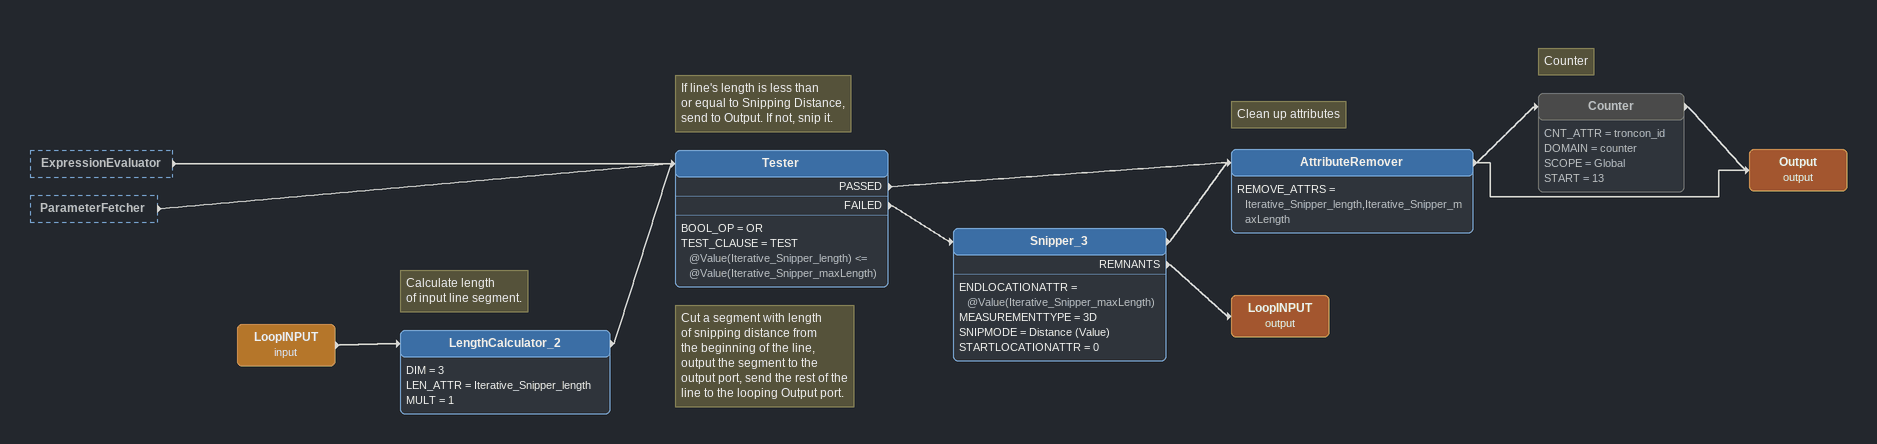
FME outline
ExpressionEvaluator [outside]
    -> Tester
ParameterFetcher [outside]
    -> Tester
LoopINPUT (input)
    -> LengthCalculator_2
Note: Calculate length / of input line segment.
LengthCalculator_2
    DIM = 3
    LEN_ATTR = Iterative_Snipper_length
    MULT = 1
    -> Tester
Note: If line's length is less than / or equal to Snipping Distance, / send to Output. If not, snip it.
Tester
    BOOL_OP = OR
    TEST_CLAUSE = TEST @Value(Iterative_Snipper_length) <= @Value(Iterative_Snipper_maxLength)
    PASSED -> AttributeRemover
    FAILED -> Snipper_3
Note: Cut a segment with length / of snipping distance from / the beginning of the line, / output the segment to the / output port, send the rest of the / line to the looping Output port.
Snipper_3
    ENDLOCATIONATTR = @Value(Iterative_Snipper_maxLength)
    MEASUREMENTTYPE = 3D
    SNIPMODE = Distance (Value)
    STARTLOCATIONATTR = 0
    -> AttributeRemover
    REMNANTS -> LoopINPUT (output)
Note: Clean up attributes
AttributeRemover
    REMOVE_ATTRS = Iterative_Snipper_length,Iterative_Snipper_maxLength
    -> Counter
    -> Output (output)
Note: Counter
Counter [off]
    CNT_ATTR = troncon_id
    DOMAIN = counter
    SCOPE = Global
    START = 13
    -> Output (output)
Output (output)
LoopINPUT (output)
